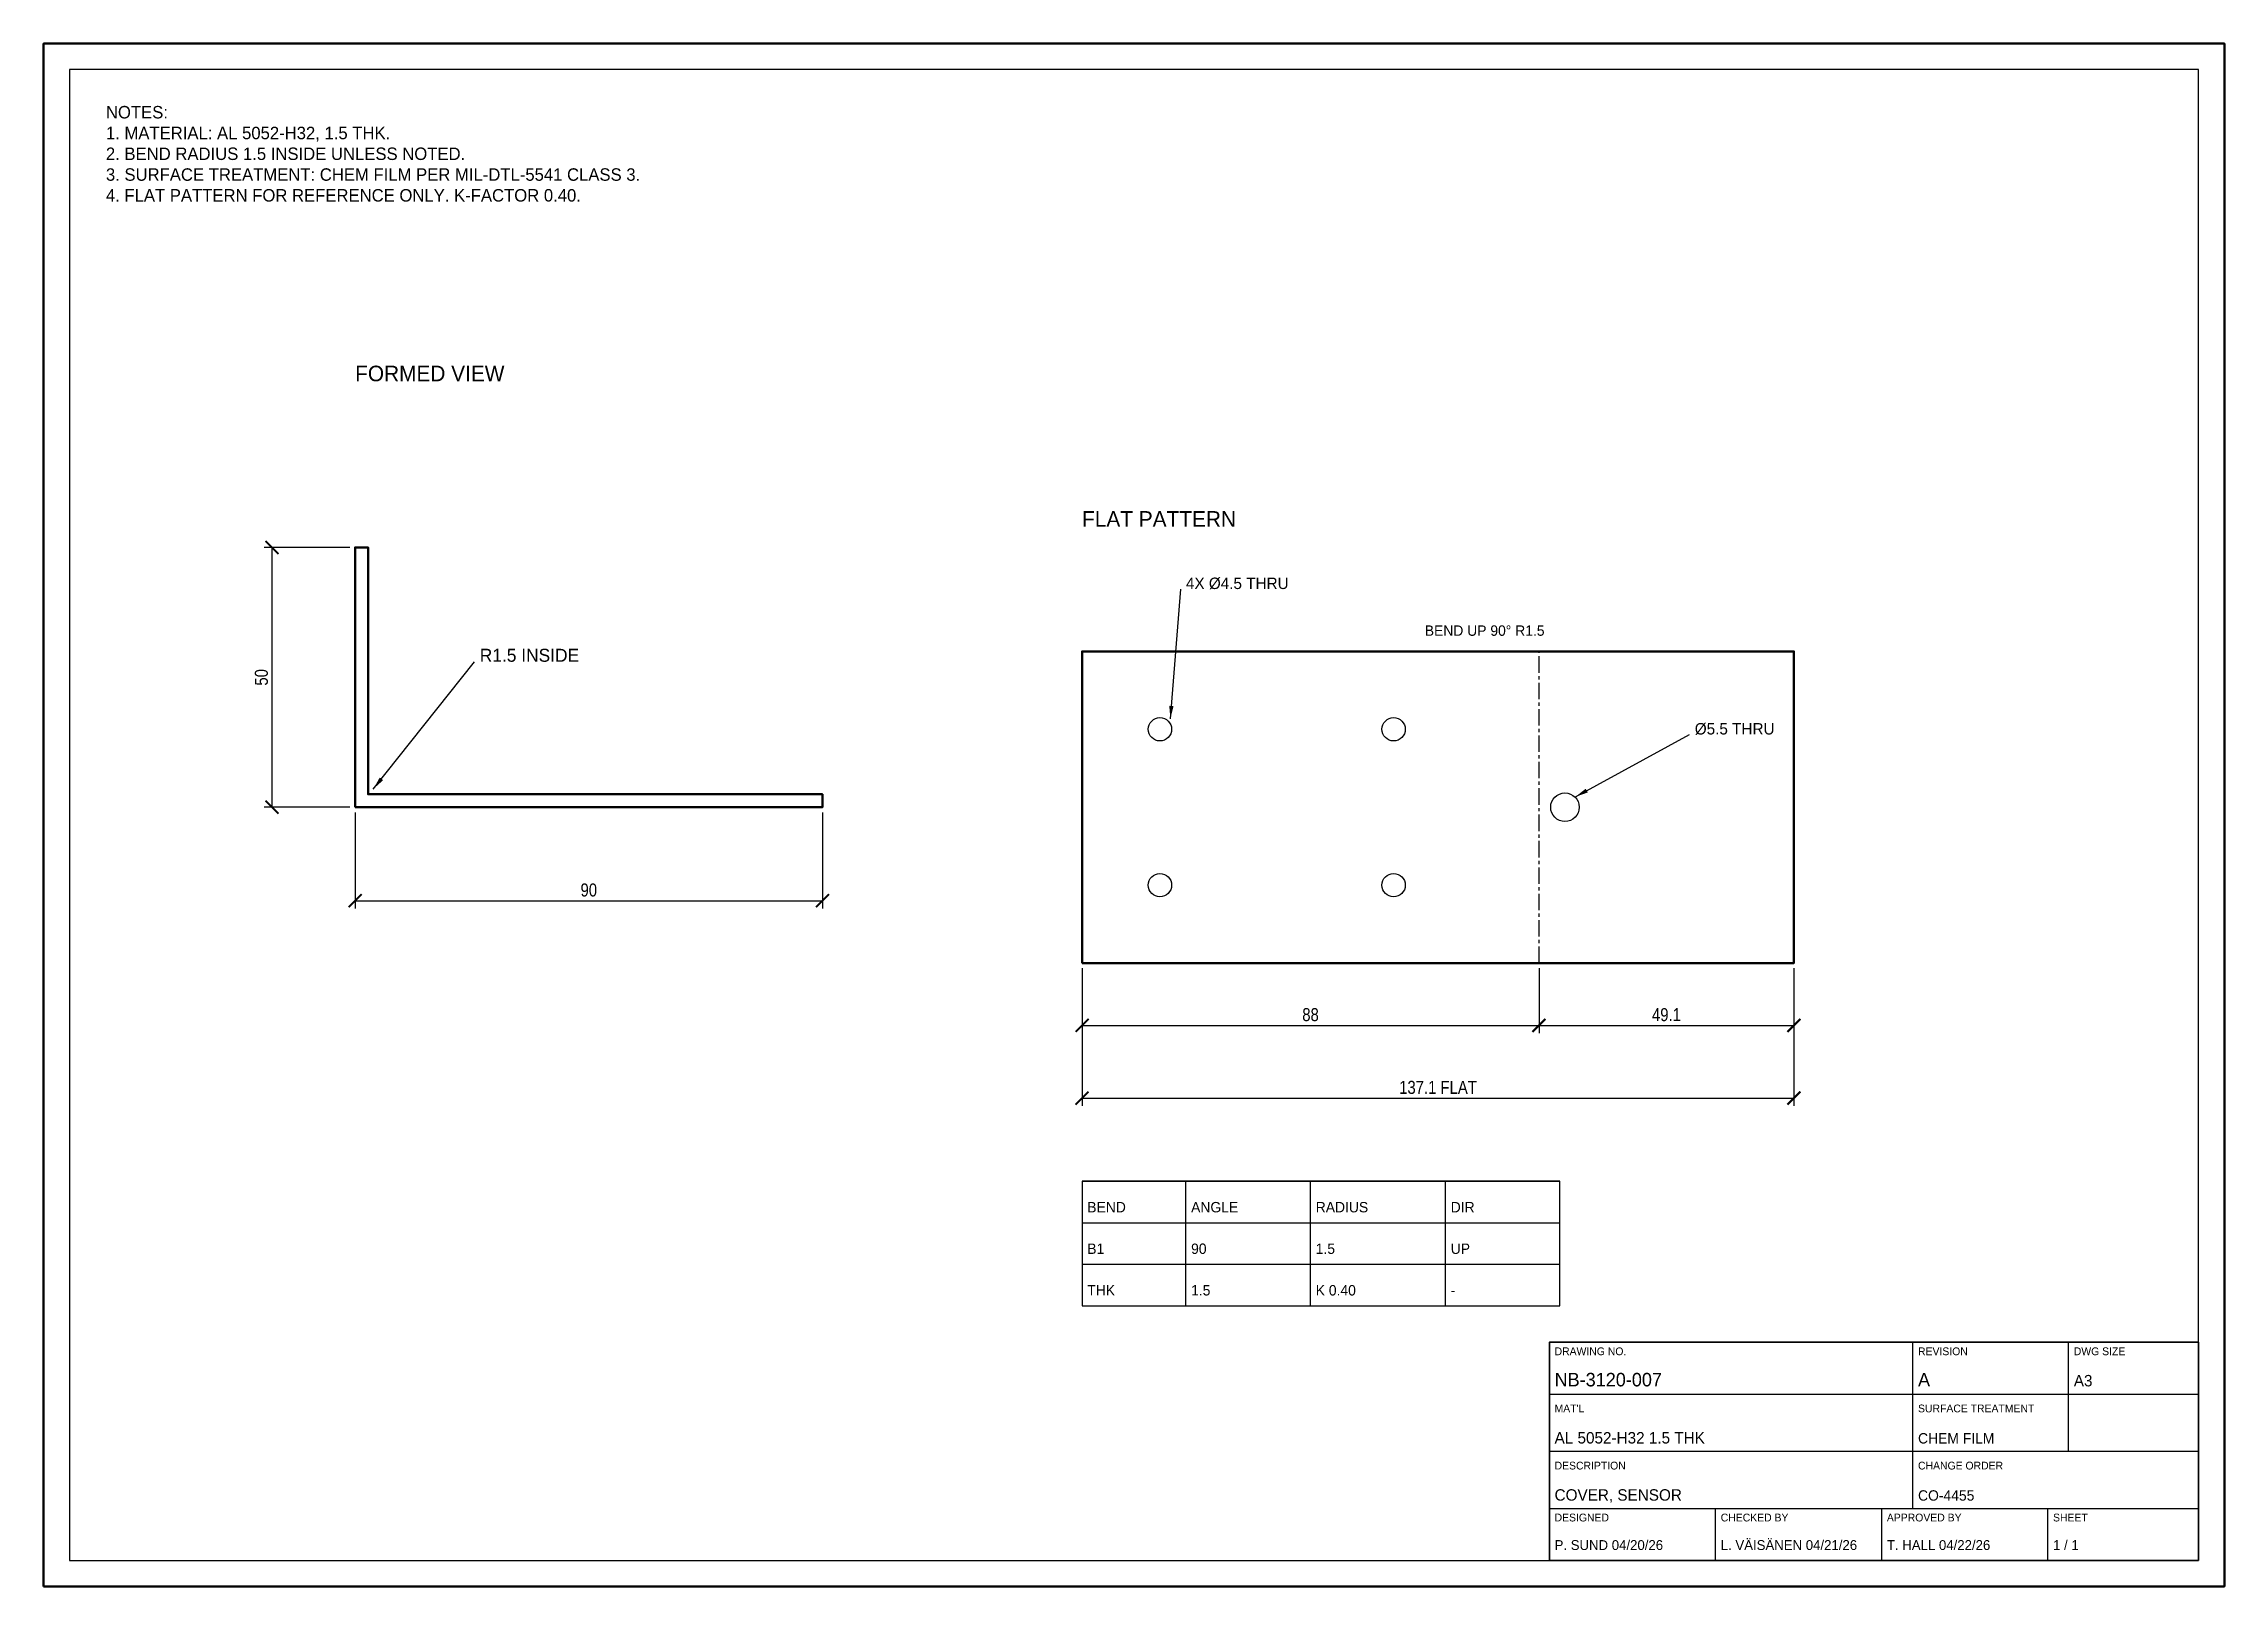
# Model space of a CAD drawing. Header units: millimetres. Extents: x 0 to 420, y 0 to 297.
import ezdxf

# ---------------------------------------------------------------- set-up
doc = ezdxf.new("R2010")
doc.units = ezdxf.units.MM
doc.linetypes.add('CENTER', pattern=[5.08, 3.175, -0.635, 0.635, -0.635])
for name, color, linetype in [('DIMS', 7, 'Continuous'), ('GEOM', 7, 'Continuous'), ('NOTES', 7, 'Continuous'), ('TEXT', 7, 'Continuous'), ('TITLE', 7, 'Continuous')]:
    doc.layers.add(name, color=color, linetype=linetype)
doc.styles.add('OpenSansCondensed-Light', font='OpenSansCondensed-Light.ttf')
doc.dimstyles.new('EZDXF', dxfattribs={"dimtxt": 2.5, "dimasz": 2.5, "dimexe": 1.5, "dimexo": 1, "dimgap": 0.8, "dimtad": 1, "dimdec": 1, "dimzin": 12, "dimdsep": 46, "dimtxsty": 'OpenSansCondensed-Light', "dimblk": 'ARCHTICK', "dimcen": 2.5, "dimazin": 3, "dimtfac": 0.5, "dimtmove": 2, "dimatfit": 3})

# ---------------------------------------------------------------- blocks, each defined once
blk = doc.blocks.new('_ARCHTICK')
at = {"color": 0, "linetype": 'BYBLOCK', "const_width": 0.15}
blk.add_lwpolyline([(-0.5, -0.5), (0.5, 0.5)], dxfattribs=at)
blk = doc.blocks.new('NB_TITLE')
at = {"layer": 'TITLE'}
for p, q in [((70, 10), (70, 42)), ((100, 21), (100, 42)), ((0, 32), (125, 32)), ((0, 21), (125, 21)), ((0, 10), (125, 10)), ((32, 0), (32, 10)), ((64, 0), (64, 10)), ((96, 0), (96, 10))]:
    blk.add_line(p, q, dxfattribs=at)
at = {"layer": 'TITLE', "lineweight": 35}
blk.add_lwpolyline([(0, 0), (125, 0), (125, 42), (0, 42)], close=True, dxfattribs=at)
at = {"layer": 'TITLE', "color": 8}
for s, p in [('DRAWING NO.', (1, 39.5)), ('REVISION', (71, 39.5)), ('DWG SIZE', (101, 39.5)), ("MAT'L", (1, 28.5)), ('SURFACE TREATMENT', (71, 28.5)), ('DESCRIPTION', (1, 17.5)), ('CHANGE ORDER', (71, 17.5)), ('DESIGNED', (1, 7.5)), ('CHECKED BY', (33, 7.5)), ('APPROVED BY', (65, 7.5)), ('SHEET', (97, 7.5))]:
    blk.add_text(s, height=1.5, dxfattribs=at).set_placement(p)
at = {"layer": 'TITLE'}
for tag, p, height in [('DWG_NO', (1, 33.5), 2.6), ('REVISION', (71, 33.5), 2.6), ('SIZE', (101, 33.5), 2.2), ('MATL', (1, 22.5), 2.2), ('TREATMENT', (71, 22.5), 2), ('DESCRIPTION', (1, 11.5), 2.2), ('CHANGE_ORDER', (71, 11.5), 2), ('DESIGNED', (1, 2), 1.9), ('CHK_BY', (33, 2), 1.9), ('APP_BY', (65, 2), 1.9), ('SHEET_NO', (97, 2), 1.9)]:
    blk.add_attdef(tag, p, '', height=height, dxfattribs=at)

msp = doc.modelspace()

# ---------------------------------------------------------------- linework, layer by layer
at = {"layer": 'GEOM', "color": 8, "linetype": 'CENTER'}
msp.add_line((288, 120), (288, 180), dxfattribs=at)
at = {"layer": 'GEOM', "lineweight": 50}
for points in [[(0, 0), (420, 0), (420, 297), (0, 297)], [(60, 150), (60, 200), (62.5, 200), (62.5, 152.5), (150, 152.5), (150, 150)], [(200, 120), (337.1, 120), (337.1, 180), (200, 180)]]:
    msp.add_lwpolyline(points, close=True, dxfattribs=at)
at = {"layer": 'GEOM'}
msp.add_lwpolyline([(5, 5), (415, 5), (415, 292), (5, 292)], close=True, dxfattribs=at)
for centre, radius in [((215, 165), 2.25), ((260, 165), 2.25), ((293, 150), 2.75), ((215, 135), 2.25), ((260, 135), 2.25)]:
    msp.add_circle(centre, radius, dxfattribs=at)
at = {"layer": 'TITLE'}
for p, q in [((200, 78), (292, 78)), ((220, 54), (220, 78)), ((244, 54), (244, 78)), ((270, 54), (270, 78)), ((200, 70), (292, 70)), ((200, 62), (292, 62))]:
    msp.add_line(p, q, dxfattribs=at)
msp.add_lwpolyline([(200, 54), (292, 54), (292, 78), (200, 78)], close=True, dxfattribs=at)

# ---------------------------------------------------------------- block references
msp.add_blockref('NB_TITLE', (290, 5), dxfattribs=at).add_auto_attribs({'DWG_NO': 'NB-3120-007', 'REVISION': 'A', 'SIZE': 'A3', 'MATL': 'AL 5052-H32 1.5 THK', 'TREATMENT': 'CHEM FILM', 'DESCRIPTION': 'COVER, SENSOR', 'CHANGE_ORDER': 'CO-4455', 'DESIGNED': 'P. SUND 04/20/26', 'CHK_BY': 'L. VÄISÄNEN 04/21/26', 'APP_BY': 'T. HALL 04/22/26', 'SHEET_NO': '1 / 1'})

# ---------------------------------------------------------------- texts
at = {"layer": 'NOTES', "insert": (12, 285), "char_height": 2.4, "width": 200, "attachment_point": 1}
msp.add_mtext('NOTES:\\P1. MATERIAL: AL 5052-H32, 1.5 THK.\\P2. BEND RADIUS 1.5 INSIDE UNLESS NOTED.\\P3. SURFACE TREATMENT: CHEM FILM PER MIL-DTL-5541 CLASS 3.\\P4. FLAT PATTERN FOR REFERENCE ONLY. K-FACTOR 0.40.', dxfattribs=at)
at = {"layer": 'TEXT'}
for s, height, p in [('FORMED VIEW', 3, (60, 232)), ('FLAT PATTERN', 3, (200, 204)), ('4X %%c4.5 THRU', 2.2, (220, 192)), ('BEND UP 90%%d R1.5', 2, (266, 183)), ('R1.5 INSIDE', 2.5, (84, 178)), ('%%c5.5 THRU', 2.2, (318, 164))]:
    msp.add_text(s, height=height, dxfattribs=at).set_placement(p)
at = {"layer": 'TITLE'}
for s, p in [('BEND', (201, 72)), ('ANGLE', (221, 72)), ('RADIUS', (245, 72)), ('DIR', (271, 72)), ('B1', (201, 64)), ('90', (221, 64)), ('1.5', (245, 64)), ('UP', (271, 64)), ('THK', (201, 56)), ('1.5', (221, 56)), ('K 0.40', (245, 56)), ('-', (271, 56))]:
    msp.add_text(s, height=2, dxfattribs=at).set_placement(p)

# ---------------------------------------------------------------- dimensions: what is measured, and where the dimension line sits
at = {"layer": 'DIMS'}
msp.add_linear_dim(base=(44, 150), p1=(60, 150), p2=(60, 200), angle=90, dimstyle='EZDXF', dxfattribs=at).render()
for base, p1, p2 in [((60, 132), (60, 150), (150, 150)), ((200, 108), (200, 120), (288, 120)), ((288, 108), (288, 120), (337.1, 120))]:
    msp.add_linear_dim(base=base, p1=p1, p2=p2, dimstyle='EZDXF', dxfattribs=at).render()
msp.add_linear_dim(base=(200, 94), p1=(200, 120), p2=(337.1, 120), text='<> FLAT', dimstyle='EZDXF', dxfattribs=at).render()

# ---------------------------------------------------------------- leaders
for points in [[(217, 167), (219, 192)], [(63.5, 153.5), (83, 178)], [(295, 152), (317, 164)]]:
    msp.add_leader(points, dimstyle='EZDXF', dxfattribs=at)

doc.saveas('drawing.dxf')
